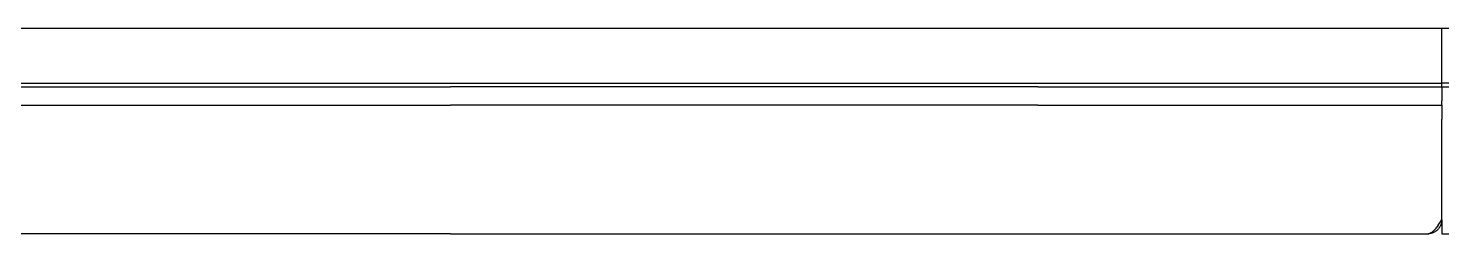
# Model space of a CAD drawing. Header units: millimetres. Extents: x -1421 to 3505, y -683 to 2759.
# Drawn here: x 1440.6 to 1825.6, y 0 to 56 of the extents above; entities that cross this region are included whole.
import ezdxf

# ---------------------------------------------------------------- set-up
doc = ezdxf.new("R2010")
doc.units = ezdxf.units.MM
doc.header["$MEASUREMENT"] = 0
doc.layers.add('Utwórz2D linie widoczne', color=7, linetype='Continuous', true_color=0x000000)

msp = doc.modelspace()

# ---------------------------------------------------------------- linework, layer by layer
at = {"layer": 'Utwórz2D linie widoczne'}
for p, q in [((1285.62, 55.96), (1555.63, 55.96)), ((1555.63, 55.96), (1825.63, 55.96)), ((1825.63, 44.76), (1825.63, 55.96)), ((1825.63, 55.96), (1999.34, 55.96)), ((1825.63, 40.96), (1825.63, 44.76)), ((1825.63, 44.76), (1825.63, 44.76)), ((1285.62, 40.96), (1555.63, 40.96)), ((1395.62, 39.96), (1555.63, 39.96)), ((1555.63, 40.96), (1825.63, 40.96)), ((1715.63, 39.96), (1555.63, 39.96)), ((1715.63, 39.96), (1825.63, 39.96)), ((1825.63, 39.96), (1825.63, 40.96)), ((2012.32, 40.96), (1825.63, 40.96)), ((1825.63, 39.96), (2015.34, 39.96)), ((1825.63, 39.96), (1825.63, 36.16)), ((1395.62, 34.96), (1555.63, 34.96)), ((1715.63, 34.96), (1555.63, 34.96)), ((1715.63, 34.96), (1825.63, 34.96)), ((1825.63, 34.96), (1825.63, 36.16)), ((1825.63, 34.96), (1825.63, 32.82)), ((1825.63, 34.96), (1825.63, 34.96)), ((1825.63, 32.82), (1825.63, 32.76)), ((1825.63, 32.76), (1825.63, 32.73)), ((1825.63, 32.73), (1825.63, 32.71)), ((1825.63, 32.71), (1825.63, 32.65)), ((1825.63, 32.65), (1825.63, 32.62)), ((1825.63, 32.65), (1825.63, 32.65)), ((1825.63, 32.62), (1825.63, 32.56)), ((1825.63, 32.56), (1825.63, 32.5)), ((1825.63, 32.5), (1825.63, 32.47)), ((1825.63, 32.47), (1825.63, 32.43)), ((1825.63, 32.43), (1825.63, 32.38)), ((1825.63, 32.38), (1825.63, 32.37)), ((1825.63, 32.37), (1825.63, 32.3)), ((1825.63, 32.3), (1825.63, 32.07)), ((1825.63, 32.07), (1825.63, 32.03)), ((1825.63, 32.03), (1825.63, 31.99)), ((1825.63, 31.99), (1825.63, 31.94)), ((1825.63, 31.94), (1825.63, 31.82)), ((1825.63, 31.82), (1825.63, 31.76)), ((1825.63, 31.76), (1825.63, 31.74)), ((1825.63, 31.74), (1825.63, 31.68)), ((1825.63, 31.68), (1825.63, 31.66)), ((1825.63, 31.66), (1825.63, 31.59)), ((1825.63, 31.59), (1825.63, 31.57)), ((1825.63, 31.57), (1825.63, 31.5)), ((1825.63, 31.5), (1825.63, 31.49)), ((1825.63, 31.49), (1825.63, 31.42)), ((1825.63, 31.42), (1825.63, 31.41)), ((1825.63, 31.41), (1825.63, 31.33)), ((1825.63, 31.33), (1825.63, 31.32)), ((1825.63, 31.32), (1825.63, 31.25)), ((1825.63, 31.25), (1825.63, 31.24)), ((1825.63, 31.24), (1825.63, 31.16)), ((1825.63, 3.76), (1825.63, 31.16)), ((1822.15, -0.01), (1822.2, 0.01)), ((1822.2, 0.01), (1822.25, 0.02)), ((1822.25, 0.02), (1822.3, 0.03)), ((1822.41, 0.01), (1822.28, -0.01)), ((1822.37, 0.06), (1822.3, 0.03)), ((1822.44, 0.08), (1822.37, 0.06)), ((1822.54, 0.03), (1822.41, 0.01)), ((1822.5, 0.11), (1822.44, 0.08)), ((1822.56, 0.14), (1822.5, 0.11)), ((1822.67, 0.06), (1822.54, 0.03)), ((1822.63, 0.17), (1822.56, 0.14)), ((1822.69, 0.2), (1822.63, 0.17)), ((1822.8, 0.09), (1822.67, 0.06)), ((1822.75, 0.23), (1822.69, 0.2)), ((1822.75, 0.23), (1822.84, 0.29)), ((1822.92, 0.12), (1822.8, 0.09)), ((1822.84, 0.29), (1822.93, 0.35)), ((1823.05, 0.16), (1822.92, 0.12)), ((1822.93, 0.35), (1823.01, 0.41)), ((1823.01, 0.41), (1823.09, 0.47)), ((1823.17, 0.21), (1823.05, 0.16)), ((1823.09, 0.47), (1823.17, 0.53)), ((1823.17, 0.53), (1823.25, 0.6)), ((1823.29, 0.26), (1823.17, 0.21)), ((1823.37, 0.71), (1823.25, 0.6)), ((1823.41, 0.31), (1823.29, 0.26)), ((1823.48, 0.82), (1823.37, 0.71)), ((1823.53, 0.36), (1823.41, 0.31)), ((1823.59, 0.93), (1823.48, 0.82)), ((1823.65, 0.43), (1823.53, 0.36)), ((1823.7, 1.04), (1823.59, 0.93)), ((1823.76, 0.49), (1823.65, 0.43)), ((1823.7, 1.04), (1823.91, 1.28)), ((1823.88, 0.56), (1823.76, 0.49)), ((1823.98, 0.63), (1823.88, 0.56)), ((1823.91, 1.28), (1824.1, 1.52)), ((1824.09, 0.71), (1823.98, 0.63)), ((1824.2, 0.79), (1824.09, 0.71)), ((1824.1, 1.52), (1824.29, 1.77)), ((1824.3, 0.87), (1824.2, 0.79)), ((1824.47, 2.01), (1824.29, 1.77)), ((1824.4, 0.96), (1824.3, 0.87)), ((1824.49, 1.05), (1824.4, 0.96)), ((1824.65, 2.26), (1824.47, 2.01)), ((1824.58, 1.14), (1824.49, 1.05)), ((1824.67, 1.24), (1824.58, 1.14)), ((1824.65, 2.26), (1825.63, 3.76)), ((1824.76, 1.34), (1824.67, 1.24)), ((1824.84, 1.44), (1824.76, 1.34)), ((1824.92, 1.55), (1824.84, 1.44)), ((1824.99, 1.66), (1824.92, 1.55)), ((1825.06, 1.77), (1824.99, 1.66)), ((1825.13, 1.88), (1825.06, 1.77)), ((1825.19, 1.99), (1825.13, 1.88)), ((1825.25, 2.11), (1825.19, 1.99)), ((1825.31, 2.23), (1825.25, 2.11)), ((1825.36, 2.35), (1825.31, 2.23)), ((1825.4, 2.47), (1825.36, 2.35)), ((1825.45, 2.6), (1825.4, 2.47)), ((1825.48, 2.72), (1825.45, 2.6)), ((1825.52, 2.85), (1825.48, 2.72)), ((1825.55, 2.98), (1825.52, 2.85)), ((1825.57, 3.11), (1825.55, 2.98)), ((1825.59, 3.24), (1825.57, 3.11)), ((1825.61, 3.37), (1825.59, 3.24)), ((1825.62, 3.5), (1825.61, 3.37)), ((1825.63, 3.63), (1825.62, 3.5)), ((1825.63, 3.76), (1825.63, 3.63)), ((1825.63, 3.76), (1825.63, -0.04)), ((1825.63, 3.68), (1825.63, 3.68)), ((1555.63, -0.04), (1395.62, -0.04)), ((1555.63, -0.04), (1715.63, -0.04)), ((1715.63, -0.04), (1821.83, -0.04)), ((1821.83, -0.04), (1821.88, -0.04)), ((1821.88, -0.04), (1821.94, -0.03)), ((1822.02, -0.03), (1821.89, -0.04)), ((1821.94, -0.03), (1821.99, -0.03)), ((1821.99, -0.03), (1822.04, -0.02)), ((1822.15, -0.03), (1822.02, -0.03)), ((1822.04, -0.02), (1822.1, -0.02)), ((1822.1, -0.02), (1822.15, -0.01)), ((1822.28, -0.01), (1822.15, -0.03)), ((1825.63, -0.04), (1829.34, -0.04))]:
    msp.add_line(p, q, dxfattribs=at)

doc.saveas('drawing.dxf')
